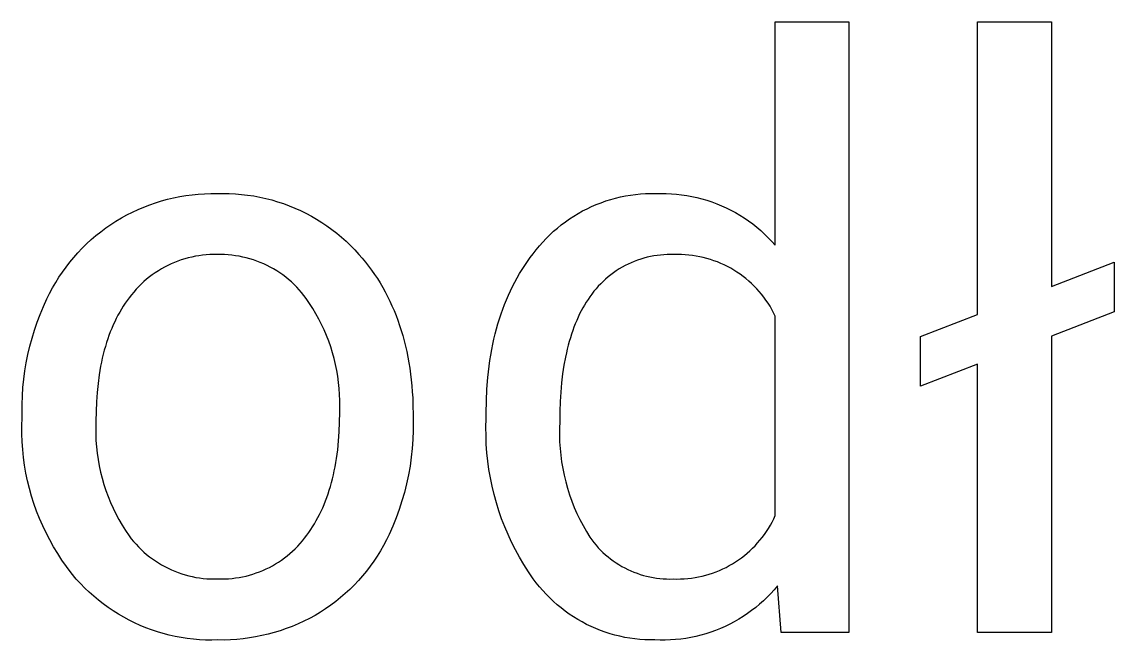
# Model space of a CAD drawing. Header units: millimetres. Extents: x 4001 to 9794, y -321 to 3726.
# Drawn here: x 8315.8 to 8379.8, y -61.9 to -25.6 of the extents above; entities that cross this region are included whole.
import ezdxf

# ---------------------------------------------------------------- set-up
doc = ezdxf.new("R2010")
doc.units = ezdxf.units.MM
doc.header["$MEASUREMENT"] = 0
doc.layers.add('Domyślny', color=7, linetype='Continuous', true_color=0x000000)

msp = doc.modelspace()

# ---------------------------------------------------------------- linework, layer by layer
at = {"layer": 'Domyślny'}
for p, q in [((8359.906, -38.723), (8359.906, -25.623)), ((8359.906, -25.623), (8364.212, -25.623)), ((8364.212, -25.623), (8364.212, -61.413)), ((8371.757, -42.788), (8371.757, -25.623)), ((8371.757, -25.623), (8376.084, -25.623)), ((8376.084, -25.623), (8376.084, -41.135)), ((8325.012, -35.87), (8325.373, -35.809)), ((8325.373, -35.809), (8325.735, -35.761)), ((8325.735, -35.761), (8326.099, -35.725)), ((8326.099, -35.725), (8326.464, -35.701)), ((8326.464, -35.701), (8326.83, -35.689)), ((8326.83, -35.689), (8327.195, -35.689)), ((8327.195, -35.689), (8327.555, -35.683)), ((8327.555, -35.683), (8327.914, -35.688)), ((8327.914, -35.688), (8328.274, -35.706)), ((8328.274, -35.706), (8328.632, -35.736)), ((8328.632, -35.736), (8328.989, -35.778)), ((8328.989, -35.778), (8329.345, -35.832)), ((8329.345, -35.832), (8329.698, -35.898)), ((8350.838, -35.89), (8351.129, -35.831)), ((8351.129, -35.831), (8351.422, -35.782)), ((8351.422, -35.782), (8351.717, -35.743)), ((8351.717, -35.743), (8352.013, -35.714)), ((8352.013, -35.714), (8352.31, -35.696)), ((8352.31, -35.696), (8352.608, -35.687)), ((8352.608, -35.687), (8352.905, -35.689)), ((8352.905, -35.689), (8353.209, -35.681)), ((8353.209, -35.681), (8353.512, -35.684)), ((8353.512, -35.684), (8353.816, -35.697)), ((8353.816, -35.697), (8354.119, -35.72)), ((8354.119, -35.72), (8354.42, -35.755)), ((8354.42, -35.755), (8354.721, -35.799)), ((8354.721, -35.799), (8355.019, -35.854)), ((8322.57, -36.621), (8322.907, -36.48)), ((8322.907, -36.48), (8323.249, -36.349)), ((8323.249, -36.349), (8323.595, -36.23)), ((8323.595, -36.23), (8323.944, -36.122)), ((8323.944, -36.122), (8324.297, -36.026)), ((8324.297, -36.026), (8324.653, -35.942)), ((8324.653, -35.942), (8325.012, -35.87)), ((8329.698, -35.898), (8330.049, -35.976)), ((8330.049, -35.976), (8330.397, -36.066)), ((8330.397, -36.066), (8330.742, -36.167)), ((8330.742, -36.167), (8331.083, -36.281)), ((8331.083, -36.281), (8331.421, -36.405)), ((8331.421, -36.405), (8331.753, -36.542)), ((8348.877, -36.576), (8349.146, -36.45)), ((8349.146, -36.45), (8349.42, -36.332)), ((8349.42, -36.332), (8349.697, -36.225)), ((8349.697, -36.225), (8349.978, -36.126)), ((8349.978, -36.126), (8350.261, -36.038)), ((8350.261, -36.038), (8350.548, -35.959)), ((8350.548, -35.959), (8350.838, -35.89)), ((8355.019, -35.854), (8355.316, -35.92)), ((8355.316, -35.92), (8355.61, -35.996)), ((8355.61, -35.996), (8355.901, -36.082)), ((8355.901, -36.082), (8356.19, -36.178)), ((8356.19, -36.178), (8356.474, -36.284)), ((8356.474, -36.284), (8356.755, -36.4)), ((8356.755, -36.4), (8357.031, -36.525)), ((8321.275, -37.299), (8321.59, -37.113)), ((8321.59, -37.113), (8321.911, -36.939)), ((8321.911, -36.939), (8322.238, -36.775)), ((8322.238, -36.775), (8322.57, -36.621)), ((8331.753, -36.542), (8332.081, -36.689)), ((8332.081, -36.689), (8332.404, -36.847)), ((8332.404, -36.847), (8332.722, -37.017)), ((8332.722, -37.017), (8333.033, -37.197)), ((8347.849, -37.172), (8348.098, -37.01)), ((8348.098, -37.01), (8348.353, -36.857)), ((8348.353, -36.857), (8348.612, -36.712)), ((8348.612, -36.712), (8348.877, -36.576)), ((8357.031, -36.525), (8357.303, -36.66)), ((8357.303, -36.66), (8357.57, -36.805)), ((8357.57, -36.805), (8357.832, -36.959)), ((8357.832, -36.959), (8358.089, -37.121)), ((8320.381, -37.926), (8320.672, -37.707)), ((8320.672, -37.707), (8320.97, -37.498)), ((8320.97, -37.498), (8321.275, -37.299)), ((8333.033, -37.197), (8333.338, -37.387)), ((8333.338, -37.387), (8333.636, -37.588)), ((8333.636, -37.588), (8333.928, -37.798)), ((8346.911, -37.904), (8347.136, -37.709)), ((8347.136, -37.709), (8347.367, -37.522)), ((8347.367, -37.522), (8347.605, -37.343)), ((8347.605, -37.343), (8347.849, -37.172)), ((8358.089, -37.121), (8358.339, -37.293)), ((8358.339, -37.293), (8358.584, -37.473)), ((8358.584, -37.473), (8358.822, -37.662)), ((8358.822, -37.662), (8359.053, -37.859)), ((8319.554, -38.639), (8319.822, -38.392)), ((8319.822, -38.392), (8320.097, -38.154)), ((8320.097, -38.154), (8320.381, -37.926)), ((8333.928, -37.798), (8334.212, -38.019)), ((8334.212, -38.019), (8334.488, -38.248)), ((8334.488, -38.248), (8334.757, -38.488)), ((8346.279, -38.532), (8346.482, -38.316)), ((8346.482, -38.316), (8346.693, -38.106)), ((8346.693, -38.106), (8346.911, -37.904)), ((8359.053, -37.859), (8359.277, -38.064)), ((8359.277, -38.064), (8359.494, -38.276)), ((8359.494, -38.276), (8359.704, -38.496)), ((8319.045, -39.159), (8319.295, -38.895)), ((8319.295, -38.895), (8319.554, -38.639)), ((8334.757, -38.488), (8335.017, -38.736)), ((8335.017, -38.736), (8335.269, -38.993)), ((8335.269, -38.993), (8335.512, -39.258)), ((8345.714, -39.223), (8345.894, -38.986)), ((8345.894, -38.986), (8346.082, -38.756)), ((8346.082, -38.756), (8346.279, -38.532)), ((8359.704, -38.496), (8359.906, -38.723)), ((8318.572, -39.712), (8318.804, -39.432)), ((8318.804, -39.432), (8319.045, -39.159)), ((8324.9, -39.65), (8324.702, -39.727)), ((8325.101, -39.58), (8324.9, -39.65)), ((8325.304, -39.516), (8325.101, -39.58)), ((8325.509, -39.46), (8325.304, -39.516)), ((8325.716, -39.411), (8325.509, -39.46)), ((8325.925, -39.369), (8325.716, -39.411)), ((8326.135, -39.334), (8325.925, -39.369)), ((8326.346, -39.306), (8326.135, -39.334)), ((8326.557, -39.286), (8326.346, -39.306)), ((8326.77, -39.272), (8326.557, -39.286)), ((8326.983, -39.267), (8326.77, -39.272)), ((8327.195, -39.268), (8326.983, -39.267)), ((8327.411, -39.266), (8327.195, -39.268)), ((8327.628, -39.271), (8327.411, -39.266)), ((8327.843, -39.284), (8327.628, -39.271)), ((8328.059, -39.304), (8327.843, -39.284)), ((8328.273, -39.332), (8328.059, -39.304)), ((8328.486, -39.367), (8328.273, -39.332)), ((8328.698, -39.409), (8328.486, -39.367)), ((8328.909, -39.459), (8328.698, -39.409)), ((8329.117, -39.516), (8328.909, -39.459)), ((8329.324, -39.58), (8329.117, -39.516)), ((8329.528, -39.651), (8329.324, -39.58)), ((8329.729, -39.729), (8329.528, -39.651)), ((8335.512, -39.258), (8335.707, -39.483)), ((8335.707, -39.483), (8335.896, -39.713)), ((8345.223, -39.905), (8345.381, -39.673)), ((8345.381, -39.673), (8345.545, -39.446)), ((8345.545, -39.446), (8345.714, -39.223)), ((8351.644, -39.667), (8351.461, -39.744)), ((8351.83, -39.597), (8351.644, -39.667)), ((8352.018, -39.534), (8351.83, -39.597)), ((8352.208, -39.477), (8352.018, -39.534)), ((8352.4, -39.427), (8352.208, -39.477)), ((8352.593, -39.383), (8352.4, -39.427)), ((8352.788, -39.346), (8352.593, -39.383)), ((8352.985, -39.316), (8352.788, -39.346)), ((8353.182, -39.293), (8352.985, -39.316)), ((8353.379, -39.276), (8353.182, -39.293)), ((8353.578, -39.267), (8353.379, -39.276)), ((8353.776, -39.264), (8353.578, -39.267)), ((8353.974, -39.268), (8353.776, -39.264)), ((8354.19, -39.264), (8353.974, -39.268)), ((8354.406, -39.267), (8354.19, -39.264)), ((8354.622, -39.278), (8354.406, -39.267)), ((8354.838, -39.296), (8354.622, -39.278)), ((8355.052, -39.322), (8354.838, -39.296)), ((8355.266, -39.354), (8355.052, -39.322)), ((8355.478, -39.394), (8355.266, -39.354)), ((8355.689, -39.442), (8355.478, -39.394)), ((8355.898, -39.496), (8355.689, -39.442)), ((8356.105, -39.558), (8355.898, -39.496)), ((8356.31, -39.626), (8356.105, -39.558)), ((8356.512, -39.702), (8356.31, -39.626)), ((8317.934, -40.598), (8318.137, -40.296)), ((8318.137, -40.296), (8318.349, -40)), ((8318.349, -40), (8318.572, -39.712)), ((8323.757, -40.213), (8323.578, -40.329)), ((8323.939, -40.103), (8323.757, -40.213)), ((8324.125, -39.999), (8323.939, -40.103)), ((8324.314, -39.902), (8324.125, -39.999)), ((8324.506, -39.811), (8324.314, -39.902)), ((8324.702, -39.727), (8324.506, -39.811)), ((8329.928, -39.815), (8329.729, -39.729)), ((8330.124, -39.906), (8329.928, -39.815)), ((8330.316, -40.005), (8330.124, -39.906)), ((8330.505, -40.11), (8330.316, -40.005)), ((8330.69, -40.222), (8330.505, -40.11)), ((8330.871, -40.34), (8330.69, -40.222)), ((8335.896, -39.713), (8336.079, -39.948)), ((8336.079, -39.948), (8336.256, -40.187)), ((8336.256, -40.187), (8336.427, -40.43)), ((8344.923, -40.383), (8345.07, -40.142)), ((8345.07, -40.142), (8345.223, -39.905)), ((8350.591, -40.218), (8350.427, -40.331)), ((8350.758, -40.111), (8350.591, -40.218)), ((8350.929, -40.01), (8350.758, -40.111)), ((8351.103, -39.915), (8350.929, -40.01)), ((8351.28, -39.827), (8351.103, -39.915)), ((8351.461, -39.744), (8351.28, -39.827)), ((8356.712, -39.784), (8356.512, -39.702)), ((8356.908, -39.873), (8356.712, -39.784)), ((8357.102, -39.969), (8356.908, -39.873)), ((8357.292, -40.072), (8357.102, -39.969)), ((8357.479, -40.181), (8357.292, -40.072)), ((8357.661, -40.296), (8357.479, -40.181)), ((8357.84, -40.417), (8357.661, -40.296)), ((8376.084, -41.135), (8379.761, -39.716)), ((8379.761, -39.716), (8379.761, -42.623)), ((8317.559, -41.222), (8317.741, -40.907)), ((8317.741, -40.907), (8317.934, -40.598)), ((8322.909, -40.853), (8322.753, -40.998)), ((8323.069, -40.714), (8322.909, -40.853)), ((8323.235, -40.58), (8323.069, -40.714)), ((8323.404, -40.451), (8323.235, -40.58)), ((8323.578, -40.329), (8323.404, -40.451)), ((8331.048, -40.464), (8330.871, -40.34)), ((8331.22, -40.594), (8331.048, -40.464)), ((8331.388, -40.731), (8331.22, -40.594)), ((8331.551, -40.872), (8331.388, -40.731)), ((8331.709, -41.02), (8331.551, -40.872)), ((8336.427, -40.43), (8336.591, -40.679)), ((8336.591, -40.679), (8336.749, -40.932)), ((8336.749, -40.932), (8336.901, -41.189)), ((8344.513, -41.132), (8344.644, -40.878)), ((8344.644, -40.878), (8344.781, -40.628)), ((8344.781, -40.628), (8344.923, -40.383)), ((8349.815, -40.836), (8349.674, -40.975)), ((8349.962, -40.702), (8349.815, -40.836)), ((8350.113, -40.573), (8349.962, -40.702)), ((8350.268, -40.449), (8350.113, -40.573)), ((8350.427, -40.331), (8350.268, -40.449)), ((8358.015, -40.545), (8357.84, -40.417)), ((8358.185, -40.678), (8358.015, -40.545)), ((8358.35, -40.817), (8358.185, -40.678)), ((8358.51, -40.962), (8358.35, -40.817)), ((8317.227, -41.87), (8317.388, -41.544)), ((8317.388, -41.544), (8317.559, -41.222)), ((8322.317, -41.464), (8322.183, -41.629)), ((8322.457, -41.304), (8322.317, -41.464)), ((8322.602, -41.148), (8322.457, -41.304)), ((8322.753, -40.998), (8322.602, -41.148)), ((8331.862, -41.173), (8331.709, -41.02)), ((8332.01, -41.33), (8331.862, -41.173)), ((8332.152, -41.493), (8332.01, -41.33)), ((8332.288, -41.661), (8332.152, -41.493)), ((8336.901, -41.189), (8337.047, -41.451)), ((8337.047, -41.451), (8337.186, -41.718)), ((8344.266, -41.653), (8344.387, -41.39)), ((8344.387, -41.39), (8344.513, -41.132)), ((8349.158, -41.578), (8349.043, -41.739)), ((8349.279, -41.42), (8349.158, -41.578)), ((8349.406, -41.267), (8349.279, -41.42)), ((8349.537, -41.119), (8349.406, -41.267)), ((8349.674, -40.975), (8349.537, -41.119)), ((8358.666, -41.112), (8358.51, -40.962)), ((8358.816, -41.267), (8358.666, -41.112)), ((8358.961, -41.427), (8358.816, -41.267)), ((8359.1, -41.593), (8358.961, -41.427)), ((8359.233, -41.763), (8359.1, -41.593)), ((8317.023, -42.318), (8317.227, -41.87)), ((8321.817, -42.123), (8321.705, -42.292)), ((8321.934, -41.959), (8321.817, -42.123)), ((8322.054, -41.799), (8321.934, -41.959)), ((8322.183, -41.629), (8322.054, -41.799)), ((8332.419, -41.834), (8332.288, -41.661)), ((8332.62, -42.127), (8332.419, -41.834)), ((8332.811, -42.426), (8332.62, -42.127)), ((8337.186, -41.718), (8337.32, -41.989)), ((8337.32, -41.989), (8337.447, -42.265)), ((8343.936, -42.469), (8344.041, -42.193)), ((8344.041, -42.193), (8344.151, -41.921)), ((8344.151, -41.921), (8344.266, -41.653)), ((8348.727, -42.223), (8348.628, -42.394)), ((8348.829, -42.057), (8348.727, -42.223)), ((8348.934, -41.896), (8348.829, -42.057)), ((8349.043, -41.739), (8348.934, -41.896)), ((8359.361, -41.937), (8359.233, -41.763)), ((8359.483, -42.115), (8359.361, -41.937)), ((8359.598, -42.298), (8359.483, -42.115)), ((8316.659, -43.232), (8316.833, -42.772)), ((8316.833, -42.772), (8317.023, -42.318)), ((8321.39, -42.824), (8321.293, -43.01)), ((8321.491, -42.643), (8321.39, -42.824)), ((8321.596, -42.465), (8321.491, -42.643)), ((8321.705, -42.292), (8321.596, -42.465)), ((8332.992, -42.732), (8332.811, -42.426)), ((8333.163, -43.044), (8332.992, -42.732)), ((8337.447, -42.265), (8337.568, -42.546)), ((8337.568, -42.546), (8337.682, -42.831)), ((8337.682, -42.831), (8337.791, -43.121)), ((8343.743, -43.035), (8343.837, -42.75)), ((8343.837, -42.75), (8343.936, -42.469)), ((8348.442, -42.749), (8348.354, -42.934)), ((8348.533, -42.569), (8348.442, -42.749)), ((8348.628, -42.394), (8348.533, -42.569)), ((8359.707, -42.485), (8359.598, -42.298)), ((8359.81, -42.675), (8359.707, -42.485)), ((8359.906, -42.868), (8359.81, -42.675)), ((8359.906, -54.563), (8359.906, -42.868)), ((8368.406, -44.067), (8371.757, -42.788)), ((8379.761, -42.623), (8376.084, -44.042)), ((8316.499, -43.697), (8316.659, -43.232)), ((8321.11, -43.395), (8321.024, -43.593)), ((8321.199, -43.2), (8321.11, -43.395)), ((8321.293, -43.01), (8321.199, -43.2)), ((8333.323, -43.361), (8333.163, -43.044)), ((8333.473, -43.684), (8333.323, -43.361)), ((8337.791, -43.121), (8337.893, -43.415)), ((8337.893, -43.415), (8337.989, -43.714)), ((8343.572, -43.619), (8343.655, -43.325)), ((8343.655, -43.325), (8343.743, -43.035)), ((8348.11, -43.516), (8348.036, -43.719)), ((8348.188, -43.317), (8348.11, -43.516)), ((8348.269, -43.123), (8348.188, -43.317)), ((8348.354, -42.934), (8348.269, -43.123)), ((8316.355, -44.167), (8316.499, -43.697)), ((8320.863, -44.003), (8320.789, -44.215)), ((8320.942, -43.796), (8320.863, -44.003)), ((8321.024, -43.593), (8320.942, -43.796)), ((8333.612, -44.011), (8333.473, -43.684)), ((8333.74, -44.342), (8333.612, -44.011)), ((8337.989, -43.714), (8338.079, -44.018)), ((8338.079, -44.018), (8338.163, -44.326)), ((8343.422, -44.221), (8343.494, -43.918)), ((8343.494, -43.918), (8343.572, -43.619)), ((8347.898, -44.139), (8347.834, -44.356)), ((8347.965, -43.927), (8347.898, -44.139)), ((8348.036, -43.719), (8347.965, -43.927)), ((8368.406, -46.975), (8368.406, -44.067)), ((8376.084, -44.042), (8376.084, -61.413)), ((8316.114, -45.121), (8316.227, -44.642)), ((8316.227, -44.642), (8316.355, -44.167)), ((8320.652, -44.65), (8320.589, -44.874)), ((8320.718, -44.43), (8320.652, -44.65)), ((8320.789, -44.215), (8320.718, -44.43)), ((8333.857, -44.678), (8333.74, -44.342)), ((8333.962, -45.017), (8333.857, -44.678)), ((8338.163, -44.326), (8338.241, -44.639)), ((8338.241, -44.639), (8338.312, -44.956)), ((8343.293, -44.84), (8343.355, -44.528)), ((8343.355, -44.528), (8343.422, -44.221)), ((8347.774, -44.578), (8347.717, -44.804)), ((8347.834, -44.356), (8347.774, -44.578)), ((8316.017, -45.604), (8316.114, -45.121)), ((8320.474, -45.335), (8320.423, -45.572)), ((8320.53, -45.103), (8320.474, -45.335)), ((8320.589, -44.874), (8320.53, -45.103)), ((8334.057, -45.36), (8333.962, -45.017)), ((8334.14, -45.705), (8334.057, -45.36)), ((8338.312, -44.956), (8338.377, -45.278)), ((8338.377, -45.278), (8338.436, -45.604)), ((8343.186, -45.478), (8343.237, -45.157)), ((8343.237, -45.157), (8343.293, -44.84)), ((8347.613, -45.271), (8347.523, -45.756)), ((8347.663, -45.035), (8347.613, -45.271)), ((8347.717, -44.804), (8347.663, -45.035)), ((8315.936, -46.089), (8316.017, -45.604)), ((8320.331, -46.059), (8320.291, -46.309)), ((8320.375, -45.814), (8320.331, -46.059)), ((8320.423, -45.572), (8320.375, -45.814)), ((8334.211, -46.054), (8334.14, -45.705)), ((8334.271, -46.404), (8334.211, -46.054)), ((8338.436, -45.604), (8338.489, -45.935)), ((8338.489, -45.935), (8338.535, -46.271)), ((8343.065, -46.467), (8343.14, -45.803)), ((8343.14, -45.803), (8343.186, -45.478)), ((8347.523, -45.756), (8347.447, -46.26)), ((8371.757, -45.696), (8368.406, -46.975)), ((8371.757, -61.413), (8371.757, -45.696)), ((8315.823, -47.066), (8315.872, -46.577)), ((8315.872, -46.577), (8315.936, -46.089)), ((8320.291, -46.309), (8320.222, -46.821)), ((8334.32, -46.756), (8334.271, -46.404)), ((8338.535, -46.271), (8338.575, -46.612)), ((8338.575, -46.612), (8338.61, -46.957)), ((8343.011, -47.148), (8343.065, -46.467)), ((8347.447, -46.26), (8347.385, -46.783)), ((8315.79, -47.557), (8315.823, -47.066)), ((8320.169, -47.35), (8320.131, -47.897)), ((8320.222, -46.821), (8320.169, -47.35)), ((8334.356, -47.11), (8334.32, -46.756)), ((8334.381, -47.464), (8334.356, -47.11)), ((8338.61, -46.957), (8338.637, -47.306)), ((8338.637, -47.306), (8338.659, -47.66)), ((8342.979, -47.848), (8343.011, -47.148)), ((8347.337, -47.324), (8347.302, -47.883)), ((8347.385, -46.783), (8347.337, -47.324)), ((8315.774, -48.049), (8315.79, -47.557)), ((8320.131, -47.897), (8320.108, -48.46)), ((8334.394, -47.819), (8334.381, -47.464)), ((8334.395, -48.175), (8334.394, -47.819)), ((8338.659, -47.66), (8338.675, -48.019)), ((8342.969, -48.565), (8342.979, -47.848)), ((8347.302, -47.883), (8347.281, -48.461)), ((8315.773, -48.541), (8315.774, -48.049)), ((8315.773, -48.845), (8315.773, -48.541)), ((8320.108, -48.46), (8320.1, -49.04)), ((8334.377, -49.1), (8334.385, -48.53)), ((8334.385, -48.53), (8334.395, -48.175)), ((8338.675, -48.019), (8338.687, -48.75)), ((8342.969, -48.89), (8342.969, -48.565)), ((8347.281, -48.461), (8347.274, -49.058)), ((8315.759, -49.308), (8315.773, -48.845)), ((8320.1, -49.04), (8320.088, -49.415)), ((8334.354, -49.653), (8334.377, -49.1)), ((8338.687, -48.75), (8338.687, -49.054)), ((8338.687, -49.054), (8338.687, -49.579)), ((8342.954, -49.388), (8342.969, -48.89)), ((8347.274, -49.058), (8347.259, -49.453)), ((8315.76, -49.772), (8315.759, -49.308)), ((8315.777, -50.235), (8315.76, -49.772)), ((8320.088, -49.415), (8320.089, -49.789)), ((8320.089, -49.789), (8320.103, -50.163)), ((8334.317, -50.191), (8334.354, -49.653)), ((8338.687, -49.579), (8338.668, -50.103)), ((8342.956, -49.886), (8342.954, -49.388)), ((8342.974, -50.383), (8342.956, -49.886)), ((8347.259, -49.453), (8347.257, -49.849)), ((8347.257, -49.849), (8347.268, -50.244)), ((8315.809, -50.698), (8315.777, -50.235)), ((8320.103, -50.163), (8320.13, -50.537)), ((8320.13, -50.537), (8320.17, -50.909)), ((8334.264, -50.712), (8334.317, -50.191)), ((8338.668, -50.103), (8338.631, -50.627)), ((8343.009, -50.88), (8342.974, -50.383)), ((8347.268, -50.244), (8347.294, -50.639)), ((8315.857, -51.159), (8315.809, -50.698)), ((8315.921, -51.618), (8315.857, -51.159)), ((8320.17, -50.909), (8320.223, -51.28)), ((8334.196, -51.217), (8334.264, -50.712)), ((8338.576, -51.148), (8338.503, -51.668)), ((8338.631, -50.627), (8338.576, -51.148)), ((8343.06, -51.375), (8343.009, -50.88)), ((8347.294, -50.639), (8347.333, -51.032)), ((8347.333, -51.032), (8347.385, -51.424)), ((8316, -52.075), (8315.921, -51.618)), ((8320.223, -51.28), (8320.289, -51.648)), ((8320.289, -51.648), (8320.368, -52.015)), ((8334.066, -51.945), (8334.113, -51.707)), ((8334.113, -51.707), (8334.156, -51.464)), ((8334.156, -51.464), (8334.196, -51.217)), ((8338.503, -51.668), (8338.412, -52.184)), ((8343.128, -51.868), (8343.06, -51.375)), ((8347.385, -51.424), (8347.452, -51.814)), ((8347.452, -51.814), (8347.531, -52.201)), ((8316.095, -52.529), (8316, -52.075)), ((8320.368, -52.015), (8320.46, -52.378)), ((8320.46, -52.378), (8320.564, -52.737)), ((8333.902, -52.637), (8333.96, -52.41)), ((8333.96, -52.41), (8334.015, -52.18)), ((8334.015, -52.18), (8334.066, -51.945)), ((8338.412, -52.184), (8338.302, -52.698)), ((8343.212, -52.359), (8343.128, -51.868)), ((8343.312, -52.846), (8343.212, -52.359)), ((8347.531, -52.201), (8347.625, -52.586)), ((8316.205, -52.979), (8316.095, -52.529)), ((8316.33, -53.426), (8316.205, -52.979)), ((8320.564, -52.737), (8320.68, -53.093)), ((8320.68, -53.093), (8320.809, -53.445)), ((8333.704, -53.292), (8333.774, -53.078)), ((8333.774, -53.078), (8333.84, -52.859)), ((8333.84, -52.859), (8333.902, -52.637)), ((8338.302, -52.698), (8338.176, -53.207)), ((8343.429, -53.33), (8343.312, -52.846)), ((8347.625, -52.586), (8347.731, -52.967)), ((8347.731, -52.967), (8347.851, -53.344)), ((8316.47, -53.868), (8316.33, -53.426)), ((8320.809, -53.445), (8320.95, -53.792)), ((8333.472, -53.912), (8333.553, -53.709)), ((8333.553, -53.709), (8333.63, -53.503)), ((8333.63, -53.503), (8333.704, -53.292)), ((8338.031, -53.711), (8337.869, -54.21)), ((8338.176, -53.207), (8338.031, -53.711)), ((8343.561, -53.81), (8343.429, -53.33)), ((8347.851, -53.344), (8347.984, -53.716)), ((8347.984, -53.716), (8348.129, -54.084)), ((8316.626, -54.305), (8316.47, -53.868)), ((8316.795, -54.736), (8316.626, -54.305)), ((8320.95, -53.792), (8321.103, -54.133)), ((8321.103, -54.133), (8321.268, -54.47)), ((8333.206, -54.495), (8333.298, -54.305)), ((8333.298, -54.305), (8333.387, -54.11)), ((8333.387, -54.11), (8333.472, -53.912)), ((8337.869, -54.21), (8337.69, -54.703)), ((8343.709, -54.285), (8343.561, -53.81)), ((8343.873, -54.755), (8343.709, -54.285)), ((8348.129, -54.084), (8348.287, -54.446)), ((8316.98, -55.161), (8316.795, -54.736)), ((8321.268, -54.47), (8321.445, -54.8)), ((8321.445, -54.8), (8321.633, -55.124)), ((8332.906, -55.043), (8333.01, -54.864)), ((8333.01, -54.864), (8333.11, -54.682)), ((8333.11, -54.682), (8333.206, -54.495)), ((8337.69, -54.703), (8337.493, -55.189)), ((8344.053, -55.219), (8343.873, -54.755)), ((8348.287, -54.446), (8348.458, -54.803)), ((8348.458, -54.803), (8348.641, -55.154)), ((8359.616, -55.134), (8359.719, -54.947)), ((8359.719, -54.947), (8359.816, -54.756)), ((8359.816, -54.756), (8359.906, -54.563)), ((8317.178, -55.58), (8316.98, -55.161)), ((8317.391, -55.992), (8317.178, -55.58)), ((8321.633, -55.124), (8321.832, -55.441)), ((8321.832, -55.441), (8322.042, -55.751)), ((8332.454, -55.716), (8332.572, -55.554)), ((8332.572, -55.554), (8332.687, -55.387)), ((8332.687, -55.387), (8332.799, -55.217)), ((8332.799, -55.217), (8332.906, -55.043)), ((8337.28, -55.669), (8337.122, -55.995)), ((8337.493, -55.189), (8337.28, -55.669)), ((8344.248, -55.678), (8344.053, -55.219)), ((8344.458, -56.129), (8344.248, -55.678)), ((8348.641, -55.154), (8348.836, -55.498)), ((8348.836, -55.498), (8349.043, -55.835)), ((8359.142, -55.844), (8359.269, -55.673)), ((8359.269, -55.673), (8359.391, -55.497)), ((8359.391, -55.497), (8359.506, -55.317)), ((8359.506, -55.317), (8359.616, -55.134)), ((8317.618, -56.397), (8317.391, -55.992)), ((8322.042, -55.751), (8322.172, -55.922)), ((8322.172, -55.922), (8322.308, -56.088)), ((8322.308, -56.088), (8322.45, -56.249)), ((8322.45, -56.249), (8322.597, -56.406)), ((8331.922, -56.358), (8332.063, -56.204)), ((8332.063, -56.204), (8332.198, -56.046)), ((8332.198, -56.046), (8332.329, -55.883)), ((8332.329, -55.883), (8332.454, -55.716)), ((8336.953, -56.316), (8336.772, -56.631)), ((8337.122, -55.995), (8336.953, -56.316)), ((8344.683, -56.573), (8344.458, -56.129)), ((8349.043, -55.835), (8349.158, -55.994)), ((8349.158, -55.994), (8349.278, -56.15)), ((8349.278, -56.15), (8349.403, -56.301)), ((8349.403, -56.301), (8349.534, -56.448)), ((8358.725, -56.331), (8358.869, -56.173)), ((8358.869, -56.173), (8359.008, -56.011)), ((8359.008, -56.011), (8359.142, -55.844)), ((8317.858, -56.793), (8317.618, -56.397)), ((8318.111, -57.182), (8317.858, -56.793)), ((8322.597, -56.406), (8322.75, -56.557)), ((8322.75, -56.557), (8322.907, -56.703)), ((8322.907, -56.703), (8323.07, -56.843)), ((8323.07, -56.843), (8323.237, -56.978)), ((8331.144, -57.05), (8331.308, -56.922)), ((8331.308, -56.922), (8331.469, -56.789)), ((8331.469, -56.789), (8331.625, -56.65)), ((8331.625, -56.65), (8331.776, -56.507)), ((8331.776, -56.507), (8331.922, -56.358)), ((8336.582, -56.939), (8336.381, -57.241)), ((8336.772, -56.631), (8336.582, -56.939)), ((8344.922, -57.009), (8344.683, -56.573)), ((8349.534, -56.448), (8349.669, -56.59)), ((8349.669, -56.59), (8349.809, -56.727)), ((8349.809, -56.727), (8349.954, -56.86)), ((8349.954, -56.86), (8350.104, -56.987)), ((8357.928, -57.04), (8358.097, -56.909)), ((8358.097, -56.909), (8358.261, -56.772)), ((8358.261, -56.772), (8358.421, -56.63)), ((8358.421, -56.63), (8358.575, -56.483)), ((8358.575, -56.483), (8358.725, -56.331)), ((8318.378, -57.561), (8318.111, -57.182)), ((8318.657, -57.931), (8318.378, -57.561)), ((8323.237, -56.978), (8323.409, -57.106)), ((8323.409, -57.106), (8323.585, -57.229)), ((8323.585, -57.229), (8323.766, -57.346)), ((8323.766, -57.346), (8323.95, -57.456)), ((8323.95, -57.456), (8324.138, -57.56)), ((8324.138, -57.56), (8324.329, -57.657)), ((8330.073, -57.694), (8330.26, -57.602)), ((8330.26, -57.602), (8330.444, -57.504)), ((8330.444, -57.504), (8330.625, -57.399)), ((8330.625, -57.399), (8330.802, -57.289)), ((8330.802, -57.289), (8330.975, -57.172)), ((8330.975, -57.172), (8331.144, -57.05)), ((8336.169, -57.536), (8335.948, -57.824)), ((8336.381, -57.241), (8336.169, -57.536)), ((8345.176, -57.438), (8344.922, -57.009)), ((8345.444, -57.857), (8345.176, -57.438)), ((8350.104, -56.987), (8350.258, -57.109)), ((8350.258, -57.109), (8350.415, -57.226)), ((8350.415, -57.226), (8350.577, -57.338)), ((8350.577, -57.338), (8350.743, -57.443)), ((8350.743, -57.443), (8350.912, -57.543)), ((8350.912, -57.543), (8351.084, -57.637)), ((8357.022, -57.603), (8357.21, -57.503)), ((8357.21, -57.503), (8357.396, -57.396)), ((8357.396, -57.396), (8357.577, -57.283)), ((8357.577, -57.283), (8357.754, -57.164)), ((8357.754, -57.164), (8357.928, -57.04)), ((8318.949, -58.292), (8318.657, -57.931)), ((8324.329, -57.657), (8324.524, -57.748)), ((8324.524, -57.748), (8324.722, -57.832)), ((8324.722, -57.832), (8324.922, -57.909)), ((8324.922, -57.909), (8325.125, -57.979)), ((8325.125, -57.979), (8325.331, -58.042)), ((8325.331, -58.042), (8325.538, -58.097)), ((8325.538, -58.097), (8325.747, -58.146)), ((8325.747, -58.146), (8325.958, -58.187)), ((8325.958, -58.187), (8326.17, -58.222)), ((8326.17, -58.222), (8326.383, -58.248)), ((8328.074, -58.251), (8328.281, -58.226)), ((8328.281, -58.226), (8328.487, -58.195)), ((8328.487, -58.195), (8328.692, -58.156)), ((8328.692, -58.156), (8328.895, -58.11)), ((8328.895, -58.11), (8329.097, -58.057)), ((8329.097, -58.057), (8329.297, -57.998)), ((8329.297, -57.998), (8329.495, -57.932)), ((8329.495, -57.932), (8329.69, -57.859)), ((8329.69, -57.859), (8329.883, -57.78)), ((8329.883, -57.78), (8330.073, -57.694)), ((8335.718, -58.104), (8335.478, -58.375)), ((8335.948, -57.824), (8335.718, -58.104)), ((8345.726, -58.267), (8345.444, -57.857)), ((8351.084, -57.637), (8351.26, -57.725)), ((8351.26, -57.725), (8351.438, -57.807)), ((8351.438, -57.807), (8351.62, -57.883)), ((8351.62, -57.883), (8351.803, -57.952)), ((8351.803, -57.952), (8351.989, -58.015)), ((8351.989, -58.015), (8352.178, -58.071)), ((8352.178, -58.071), (8352.367, -58.121)), ((8352.367, -58.121), (8352.559, -58.165)), ((8352.559, -58.165), (8352.752, -58.202)), ((8352.752, -58.202), (8352.946, -58.232)), ((8352.946, -58.232), (8353.141, -58.255)), ((8354.779, -58.257), (8354.991, -58.233)), ((8354.991, -58.233), (8355.203, -58.202)), ((8355.203, -58.202), (8355.413, -58.163)), ((8355.413, -58.163), (8355.621, -58.117)), ((8355.621, -58.117), (8355.828, -58.064)), ((8355.828, -58.064), (8356.033, -58.005)), ((8356.033, -58.005), (8356.236, -57.938)), ((8356.236, -57.938), (8356.437, -57.864)), ((8356.437, -57.864), (8356.635, -57.784)), ((8356.635, -57.784), (8356.83, -57.697)), ((8356.83, -57.697), (8357.022, -57.603)), ((8319.191, -58.557), (8318.949, -58.292)), ((8319.441, -58.813), (8319.191, -58.557)), ((8319.701, -59.061), (8319.441, -58.813)), ((8326.383, -58.248), (8326.597, -58.268)), ((8326.597, -58.268), (8326.811, -58.28)), ((8326.811, -58.28), (8327.026, -58.284)), ((8327.026, -58.284), (8327.241, -58.281)), ((8327.241, -58.281), (8327.449, -58.284)), ((8327.449, -58.284), (8327.658, -58.28)), ((8327.658, -58.28), (8327.866, -58.269)), ((8327.866, -58.269), (8328.074, -58.251)), ((8335.229, -58.639), (8334.971, -58.894)), ((8335.478, -58.375), (8335.229, -58.639)), ((8345.903, -58.506), (8345.726, -58.267)), ((8346.087, -58.738), (8345.903, -58.506)), ((8346.28, -58.963), (8346.087, -58.738)), ((8353.141, -58.255), (8353.337, -58.272)), ((8353.337, -58.272), (8353.533, -58.282)), ((8353.533, -58.282), (8353.729, -58.285)), ((8353.729, -58.285), (8353.926, -58.281)), ((8353.926, -58.281), (8354.139, -58.286)), ((8354.139, -58.286), (8354.353, -58.284)), ((8354.353, -58.284), (8354.566, -58.274)), ((8354.566, -58.274), (8354.779, -58.257)), ((8360.045, -58.687), (8359.849, -58.916)), ((8360.255, -61.413), (8360.045, -58.687)), ((8319.968, -59.3), (8319.701, -59.061)), ((8320.244, -59.529), (8319.968, -59.3)), ((8334.43, -59.377), (8334.147, -59.605)), ((8334.704, -59.14), (8334.43, -59.377)), ((8334.971, -58.894), (8334.704, -59.14)), ((8346.48, -59.182), (8346.28, -58.963)), ((8346.688, -59.393), (8346.48, -59.182)), ((8346.903, -59.598), (8346.688, -59.393)), ((8359.434, -59.354), (8359.216, -59.562)), ((8359.646, -59.139), (8359.434, -59.354)), ((8359.849, -58.916), (8359.646, -59.139)), ((8320.527, -59.75), (8320.244, -59.529)), ((8320.818, -59.96), (8320.527, -59.75)), ((8321.115, -60.16), (8320.818, -59.96)), ((8321.419, -60.351), (8321.115, -60.16)), ((8333.56, -60.03), (8333.256, -60.228)), ((8333.857, -59.823), (8333.56, -60.03)), ((8334.147, -59.605), (8333.857, -59.823)), ((8347.125, -59.795), (8346.903, -59.598)), ((8347.353, -59.984), (8347.125, -59.795)), ((8347.588, -60.165), (8347.353, -59.984)), ((8358.518, -60.14), (8358.273, -60.316)), ((8358.757, -59.955), (8358.518, -60.14)), ((8358.99, -59.763), (8358.757, -59.955)), ((8359.216, -59.562), (8358.99, -59.763)), ((8321.73, -60.531), (8321.419, -60.351)), ((8322.046, -60.7), (8321.73, -60.531)), ((8322.368, -60.858), (8322.046, -60.7)), ((8332.277, -60.761), (8331.94, -60.917)), ((8332.609, -60.594), (8332.277, -60.761)), ((8332.936, -60.417), (8332.609, -60.594)), ((8333.256, -60.228), (8332.936, -60.417)), ((8347.829, -60.337), (8347.588, -60.165)), ((8348.076, -60.502), (8347.829, -60.337)), ((8348.328, -60.658), (8348.076, -60.502)), ((8348.586, -60.805), (8348.328, -60.658)), ((8357.503, -60.791), (8357.236, -60.932)), ((8357.765, -60.642), (8357.503, -60.791)), ((8358.022, -60.483), (8357.765, -60.642)), ((8358.273, -60.316), (8358.022, -60.483)), ((8322.695, -61.005), (8322.368, -60.858)), ((8323.027, -61.142), (8322.695, -61.005)), ((8323.363, -61.266), (8323.027, -61.142)), ((8323.703, -61.38), (8323.363, -61.266)), ((8324.047, -61.482), (8323.703, -61.38)), ((8330.544, -61.424), (8330.185, -61.521)), ((8330.899, -61.314), (8330.544, -61.424)), ((8331.25, -61.193), (8330.899, -61.314)), ((8331.597, -61.061), (8331.25, -61.193)), ((8331.94, -60.917), (8331.597, -61.061)), ((8348.848, -60.943), (8348.586, -60.805)), ((8349.115, -61.071), (8348.848, -60.943)), ((8349.387, -61.191), (8349.115, -61.071)), ((8349.662, -61.301), (8349.387, -61.191)), ((8349.941, -61.402), (8349.662, -61.301)), ((8350.223, -61.492), (8349.941, -61.402)), ((8356.124, -61.4), (8355.837, -61.493)), ((8356.408, -61.298), (8356.124, -61.4)), ((8356.688, -61.185), (8356.408, -61.298)), ((8356.964, -61.063), (8356.688, -61.185)), ((8357.236, -60.932), (8356.964, -61.063)), ((8364.212, -61.413), (8360.255, -61.413)), ((8376.084, -61.413), (8371.757, -61.413)), ((8324.394, -61.572), (8324.047, -61.482)), ((8324.744, -61.65), (8324.394, -61.572)), ((8325.097, -61.716), (8324.744, -61.65)), ((8325.452, -61.77), (8325.097, -61.716)), ((8325.808, -61.813), (8325.452, -61.77)), ((8326.165, -61.843), (8325.808, -61.813)), ((8326.523, -61.861), (8326.165, -61.843)), ((8326.882, -61.867), (8326.523, -61.861)), ((8327.241, -61.86), (8326.882, -61.867)), ((8327.612, -61.861), (8327.241, -61.86)), ((8327.984, -61.849), (8327.612, -61.861)), ((8328.354, -61.825), (8327.984, -61.849)), ((8328.724, -61.789), (8328.354, -61.825)), ((8329.093, -61.74), (8328.724, -61.789)), ((8329.459, -61.679), (8329.093, -61.74)), ((8329.823, -61.606), (8329.459, -61.679)), ((8330.185, -61.521), (8329.823, -61.606)), ((8350.509, -61.574), (8350.223, -61.492)), ((8350.796, -61.645), (8350.509, -61.574)), ((8351.087, -61.706), (8350.796, -61.645)), ((8351.379, -61.757), (8351.087, -61.706)), ((8351.672, -61.798), (8351.379, -61.757)), ((8351.967, -61.829), (8351.672, -61.798)), ((8352.263, -61.85), (8351.967, -61.829)), ((8352.56, -61.86), (8352.263, -61.85)), ((8352.856, -61.86), (8352.56, -61.86)), ((8353.158, -61.87), (8352.856, -61.86)), ((8353.46, -61.87), (8353.158, -61.87)), ((8353.761, -61.859), (8353.46, -61.87)), ((8354.062, -61.837), (8353.761, -61.859)), ((8354.362, -61.805), (8354.062, -61.837)), ((8354.661, -61.763), (8354.362, -61.805)), ((8354.959, -61.711), (8354.661, -61.763)), ((8355.254, -61.648), (8354.959, -61.711)), ((8355.547, -61.576), (8355.254, -61.648)), ((8355.837, -61.493), (8355.547, -61.576))]:
    msp.add_line(p, q, dxfattribs=at)

doc.saveas('drawing.dxf')
